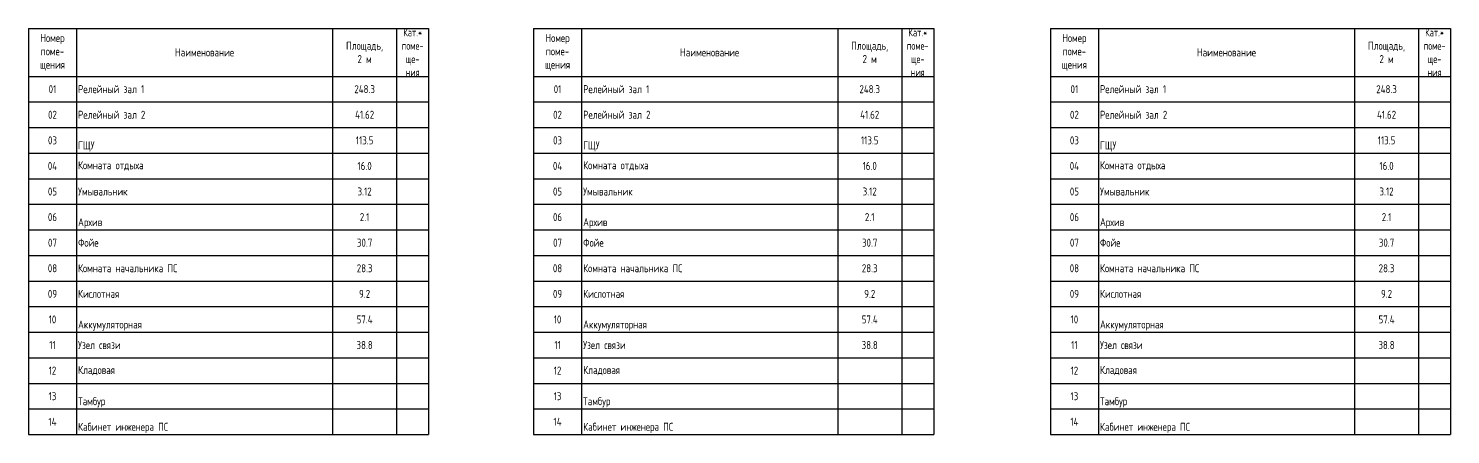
# Model space of a CAD drawing. Header units: millimetres. Extents: x 30521 to 32003, y 31973 to 33692.
# Drawn here: x 31158.7 to 31602.9, y 32719.1 to 32846.1 of the extents above; entities that cross this region are included whole.
import ezdxf

# ---------------------------------------------------------------- set-up
doc = ezdxf.new("R2010")
doc.units = ezdxf.units.MM
doc.styles.add('ГОСТ 2.304', font='CS_Gost2304.shx')

# ---------------------------------------------------------------- blocks, each defined once
blk = doc.blocks.new('*T13')
at = {"color": 0, "linetype": 'ByBlock', "lineweight": -2, "ltscale": 100, "transparency": 16777216}
for p, q in [((0, 0), (125, 0)), ((0, 0), (0, -127)), ((15, 0), (15, -127)), ((95, 0), (95, -127)), ((115, 0), (115, -127)), ((125, 0), (125, -127)), ((0, -15), (125, -15)), ((0, -23), (125, -23)), ((0, -31), (125, -31)), ((0, -39), (125, -39)), ((0, -47), (125, -47)), ((0, -55), (125, -55)), ((0, -63), (125, -63)), ((0, -71), (125, -71)), ((0, -79), (125, -79)), ((0, -87), (125, -87)), ((0, -95), (125, -95)), ((0, -103), (125, -103)), ((0, -111), (125, -111)), ((0, -119), (125, -119)), ((0, -127), (125, -127))]:
    blk.add_line(p, q, dxfattribs=at)
at = {"color": 7, "ltscale": 100, "transparency": 16777216, "char_height": 2.5, "style": 'ГОСТ 2.304'}
for s, insert, width, attachment_point in [('Номер\\Pпоме-\\Pщения', (7.5, -7.5), 14, 5), ('Площадь,\\P2 м', (105, -7.5), 19, 5), ('{\\W0.93;Кат.*\\Pпоме-\\Pще-\\Pния}', (120, -7.5), 9, 5), ('Наименование', (55, -7.5), 79, 5), ('01', (7.5, -19), 14, 5), ('Релейный зал 1', (15.5, -19), 79, 4), ('248.3', (105, -19), 19, 5), ('02', (7.5, -27), 14, 5), ('Релейный зал 2', (15.5, -27), 79, 4), ('41.62', (105, -27), 19, 5), ('03', (7.5, -35), 14, 5), ('ГЩУ', (15.5, -38.5), 79, 7), ('113.5', (105, -35), 19, 5), ('04', (7.5, -43), 14, 5), ('Комната отдыха', (15.5, -43), 79, 4), ('16.0', (105, -43), 19, 5), ('05', (7.5, -51), 14, 5), ('Умывальник', (15.5, -51), 79, 4), ('3.12', (105, -51), 19, 5), ('06', (7.5, -59), 14, 5), ('Архив', (15.5, -62.5), 79, 7), ('2.1', (105, -59), 19, 5), ('07', (7.5, -67), 14, 5), ('Фойе', (15.5, -67), 79, 4), ('30.7', (105, -67), 19, 5), ('08', (7.5, -75), 14, 5), ('Комната начальника ПС', (15.5, -75), 79, 4), ('28.3', (105, -75), 19, 5), ('09', (7.5, -83), 14, 5), ('Кислотная', (15.5, -83), 79, 4), ('9.2', (105, -83), 19, 5), ('10', (7.5, -91), 14, 5), ('Аккумуляторная', (15.5, -94.5), 79, 7), ('57.4', (105, -91), 19, 5), ('11', (7.5, -99), 14, 5), ('Узел связи', (15.5, -99), 79, 4), ('38.8', (105, -99), 19, 5), ('12', (7.5, -107), 14, 5), ('Кладовая', (15.5, -107), 79, 4), ('13', (7.5, -115), 14, 5), ('Тамбур', (15.5, -118.5), 79, 7), ('14', (7.5, -123), 14, 5), ('Кабинет инженера ПС', (15.5, -126.5), 79, 7)]:
    blk.add_mtext(s, dxfattribs=dict(at, insert=insert, width=width, attachment_point=attachment_point))
blk = doc.blocks.new('*T14')
at = {"color": 0, "linetype": 'ByBlock', "lineweight": -2, "ltscale": 100, "transparency": 16777216}
for p, q in [((0, 0), (125, 0)), ((0, 0), (0, -127)), ((15, 0), (15, -127)), ((95, 0), (95, -127)), ((115, 0), (115, -127)), ((125, 0), (125, -127)), ((0, -15), (125, -15)), ((0, -23), (125, -23)), ((0, -31), (125, -31)), ((0, -39), (125, -39)), ((0, -47), (125, -47)), ((0, -55), (125, -55)), ((0, -63), (125, -63)), ((0, -71), (125, -71)), ((0, -79), (125, -79)), ((0, -87), (125, -87)), ((0, -95), (125, -95)), ((0, -103), (125, -103)), ((0, -111), (125, -111)), ((0, -119), (125, -119)), ((0, -127), (125, -127))]:
    blk.add_line(p, q, dxfattribs=at)
at = {"color": 7, "ltscale": 100, "transparency": 16777216, "char_height": 2.5, "style": 'ГОСТ 2.304'}
for s, insert, width, attachment_point in [('Номер\\Pпоме-\\Pщения', (7.5, -7.5), 14, 5), ('Площадь,\\P2 м', (105, -7.5), 19, 5), ('{\\W0.93;Кат.*\\Pпоме-\\Pще-\\Pния}', (120, -7.5), 9, 5), ('Наименование', (55, -7.5), 79, 5), ('01', (7.5, -19), 14, 5), ('Релейный зал 1', (15.5, -19), 79, 4), ('248.3', (105, -19), 19, 5), ('02', (7.5, -27), 14, 5), ('Релейный зал 2', (15.5, -27), 79, 4), ('41.62', (105, -27), 19, 5), ('03', (7.5, -35), 14, 5), ('ГЩУ', (15.5, -38.5), 79, 7), ('113.5', (105, -35), 19, 5), ('04', (7.5, -43), 14, 5), ('Комната отдыха', (15.5, -43), 79, 4), ('16.0', (105, -43), 19, 5), ('05', (7.5, -51), 14, 5), ('Умывальник', (15.5, -51), 79, 4), ('3.12', (105, -51), 19, 5), ('06', (7.5, -59), 14, 5), ('Архив', (15.5, -62.5), 79, 7), ('2.1', (105, -59), 19, 5), ('07', (7.5, -67), 14, 5), ('Фойе', (15.5, -67), 79, 4), ('30.7', (105, -67), 19, 5), ('08', (7.5, -75), 14, 5), ('Комната начальника ПС', (15.5, -75), 79, 4), ('28.3', (105, -75), 19, 5), ('09', (7.5, -83), 14, 5), ('Кислотная', (15.5, -83), 79, 4), ('9.2', (105, -83), 19, 5), ('10', (7.5, -91), 14, 5), ('Аккумуляторная', (15.5, -94.5), 79, 7), ('57.4', (105, -91), 19, 5), ('11', (7.5, -99), 14, 5), ('Узел связи', (15.5, -99), 79, 4), ('38.8', (105, -99), 19, 5), ('12', (7.5, -107), 14, 5), ('Кладовая', (15.5, -107), 79, 4), ('13', (7.5, -115), 14, 5), ('Тамбур', (15.5, -118.5), 79, 7), ('14', (7.5, -123), 14, 5), ('Кабинет инженера ПС', (15.5, -126.5), 79, 7)]:
    blk.add_mtext(s, dxfattribs=dict(at, insert=insert, width=width, attachment_point=attachment_point))
blk = doc.blocks.new('*T15')
at = {"color": 0, "linetype": 'ByBlock', "lineweight": -2, "ltscale": 100, "transparency": 16777216}
for p, q in [((0, 0), (125, 0)), ((0, 0), (0, -127)), ((15, 0), (15, -127)), ((95, 0), (95, -127)), ((115, 0), (115, -127)), ((125, 0), (125, -127)), ((0, -15), (125, -15)), ((0, -23), (125, -23)), ((0, -31), (125, -31)), ((0, -39), (125, -39)), ((0, -47), (125, -47)), ((0, -55), (125, -55)), ((0, -63), (125, -63)), ((0, -71), (125, -71)), ((0, -79), (125, -79)), ((0, -87), (125, -87)), ((0, -95), (125, -95)), ((0, -103), (125, -103)), ((0, -111), (125, -111)), ((0, -119), (125, -119)), ((0, -127), (125, -127))]:
    blk.add_line(p, q, dxfattribs=at)
at = {"color": 7, "ltscale": 100, "transparency": 16777216, "char_height": 2.5, "style": 'ГОСТ 2.304'}
for s, insert, width, attachment_point in [('Номер\\Pпоме-\\Pщения', (7.5, -7.5), 14, 5), ('Площадь,\\P2 м', (105, -7.5), 19, 5), ('{\\W0.93;Кат.*\\Pпоме-\\Pще-\\Pния}', (120, -7.5), 9, 5), ('Наименование', (55, -7.5), 79, 5), ('01', (7.5, -19), 14, 5), ('Релейный зал 1', (15.5, -19), 79, 4), ('248.3', (105, -19), 19, 5), ('02', (7.5, -27), 14, 5), ('Релейный зал 2', (15.5, -27), 79, 4), ('41.62', (105, -27), 19, 5), ('03', (7.5, -35), 14, 5), ('ГЩУ', (15.5, -38.5), 79, 7), ('113.5', (105, -35), 19, 5), ('04', (7.5, -43), 14, 5), ('Комната отдыха', (15.5, -43), 79, 4), ('16.0', (105, -43), 19, 5), ('05', (7.5, -51), 14, 5), ('Умывальник', (15.5, -51), 79, 4), ('3.12', (105, -51), 19, 5), ('06', (7.5, -59), 14, 5), ('Архив', (15.5, -62.5), 79, 7), ('2.1', (105, -59), 19, 5), ('07', (7.5, -67), 14, 5), ('Фойе', (15.5, -67), 79, 4), ('30.7', (105, -67), 19, 5), ('08', (7.5, -75), 14, 5), ('Комната начальника ПС', (15.5, -75), 79, 4), ('28.3', (105, -75), 19, 5), ('09', (7.5, -83), 14, 5), ('Кислотная', (15.5, -83), 79, 4), ('9.2', (105, -83), 19, 5), ('10', (7.5, -91), 14, 5), ('Аккумуляторная', (15.5, -94.5), 79, 7), ('57.4', (105, -91), 19, 5), ('11', (7.5, -99), 14, 5), ('Узел связи', (15.5, -99), 79, 4), ('38.8', (105, -99), 19, 5), ('12', (7.5, -107), 14, 5), ('Кладовая', (15.5, -107), 79, 4), ('13', (7.5, -115), 14, 5), ('Тамбур', (15.5, -118.5), 79, 7), ('14', (7.5, -123), 14, 5), ('Кабинет инженера ПС', (15.5, -126.5), 79, 7)]:
    blk.add_mtext(s, dxfattribs=dict(at, insert=insert, width=width, attachment_point=attachment_point))

msp = doc.modelspace()

# ---------------------------------------------------------------- block references
for name, p in [('*T13', (31158.68, 32846.15)), ('*T14', (31316.44, 32846.15)), ('*T15', (31477.87, 32846.15))]:
    msp.add_blockref(name, p)

doc.saveas('drawing.dxf')
